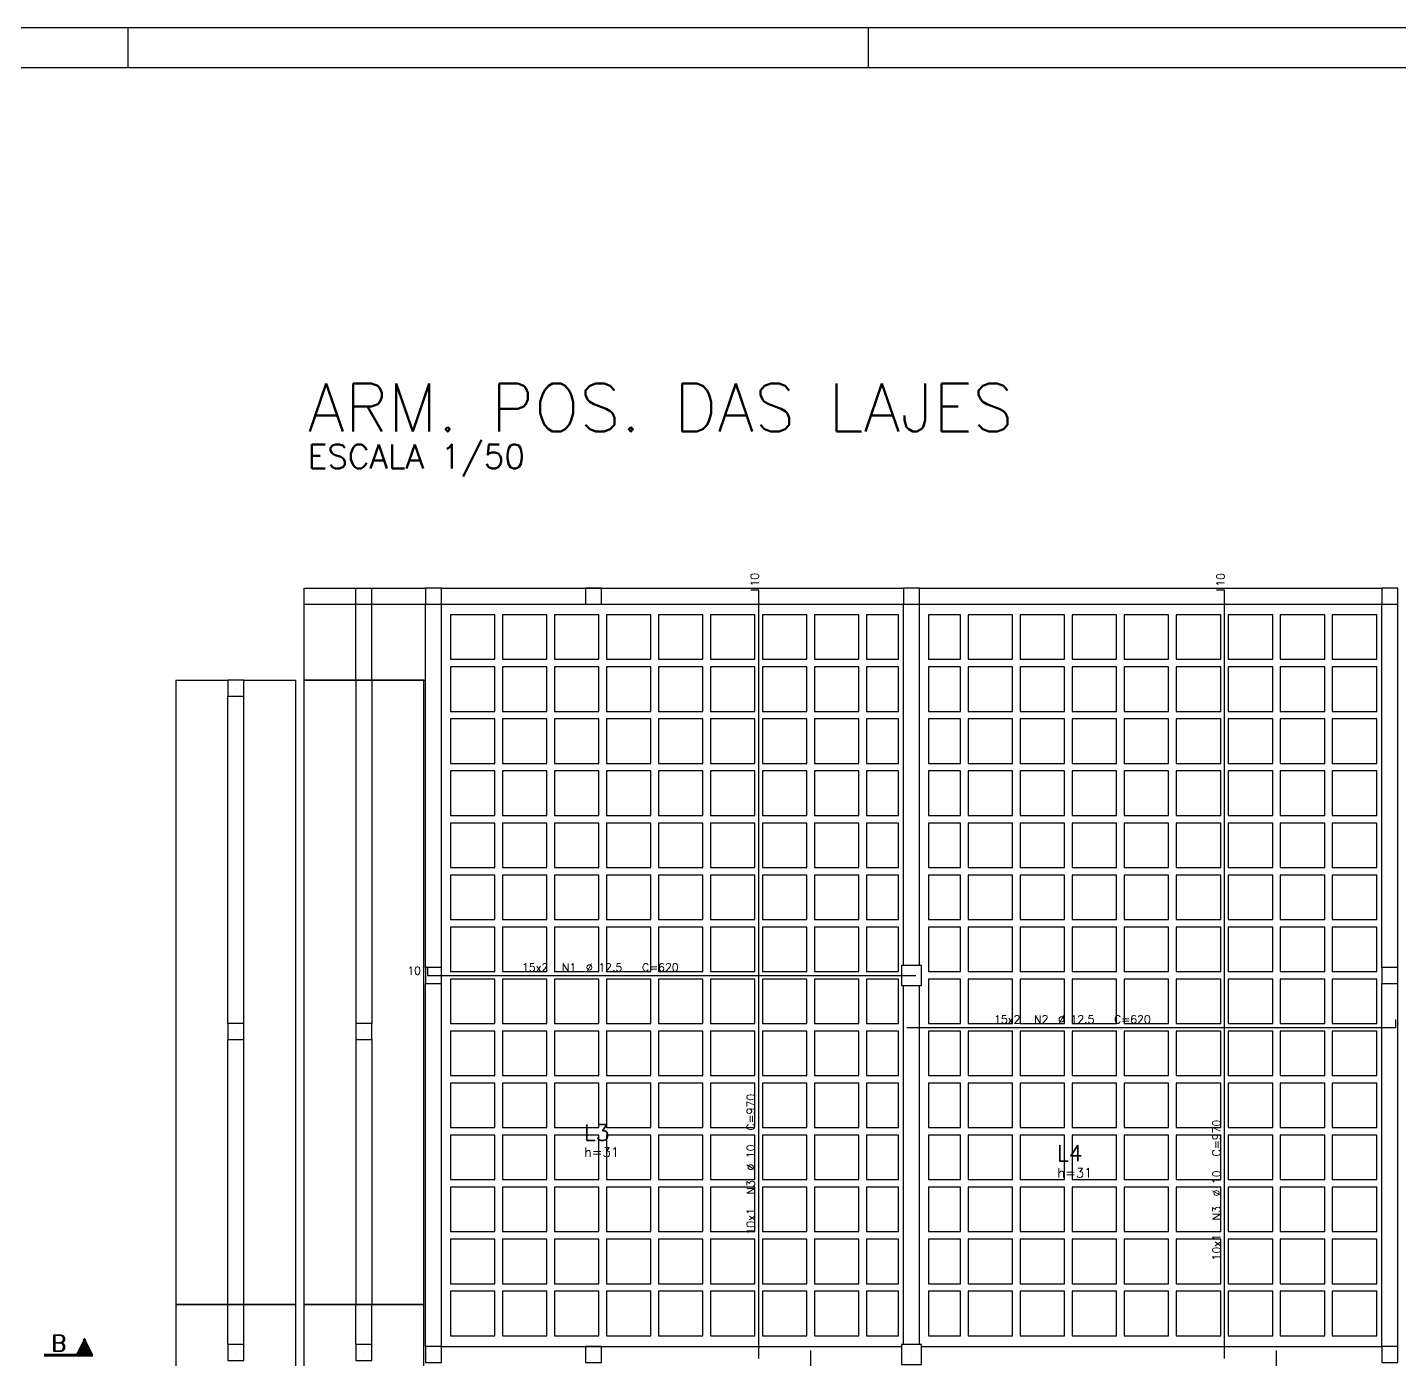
# Model space of a CAD drawing. Extents: x 797 to 1056, y -75 to 15.
# Drawn here: x 1002.95 to 1020.1, y -1.15 to 15.49 of the extents above; entities that cross this region are included whole.
import ezdxf

# ---------------------------------------------------------------- set-up
doc = ezdxf.new("R2010")
doc.units = 0
doc.header["$MEASUREMENT"] = 0
for name, color, linetype in [('06', 6, 'CONTINUOUS'), ('1', 2, 'CONTINUOUS'), ('12', 4, 'CONTINUOUS'), ('3', 8, 'CONTINUOUS'), ('4', 1, 'CONTINUOUS'), ('CERCADURA', 7, 'CONTINUOUS')]:
    doc.layers.add(name, color=color, linetype=linetype)
doc.styles.get("Standard").update_dxf_attribs({"font": 'ROMANS.SHX'})

msp = doc.modelspace()

# ---------------------------------------------------------------- linework, layer by layer
at = {"layer": '06'}
msp.add_line((973.76, 14.987), (1031.46, 14.987), dxfattribs=at)
at = {"layer": '1', "linetype": 'Continuous'}
for p, q in [((1008.025, 8.383), (1008.025, 8.383)), ((1010.025, 8.383), (1010.025, 8.383)), ((1014, 8.383), (1014, 8.383)), ((1019.975, 8.383), (1019.975, 8.383)), ((1005.555, 7.233), (1005.555, 7.233)), ((1008.025, 3.645), (1008.025, 3.645)), ((1014, 3.645), (1014, 3.645)), ((1019.975, 3.645), (1019.975, 3.645)), ((1005.555, 2.945), (1005.555, 2.945)), ((1007.155, 2.945), (1007.155, 2.945)), ((1003.665, -0.893), (1003.562, -1.1)), ((1003.665, -0.895), (1003.563, -1.1)), ((1003.676, -0.899), (1003.573, -1.105)), ((1003.676, -0.901), (1003.574, -1.105)), ((1003.729, -1.021), (1003.601, -1.021)), ((1003.721, -1.005), (1003.609, -1.005)), ((1003.721, -1.017), (1003.609, -1.017)), ((1003.713, -0.989), (1003.617, -0.989)), ((1003.713, -1.001), (1003.617, -1.001)), ((1003.705, -0.973), (1003.625, -0.973)), ((1003.705, -0.985), (1003.625, -0.985)), ((1003.697, -0.957), (1003.633, -0.957)), ((1003.697, -0.97), (1003.633, -0.97)), ((1003.689, -0.941), (1003.641, -0.941)), ((1003.689, -0.954), (1003.641, -0.954)), ((1003.681, -0.925), (1003.649, -0.925)), ((1003.681, -0.938), (1003.649, -0.938)), ((1003.758, -1.106), (1003.654, -0.899)), ((1003.756, -1.105), (1003.654, -0.901)), ((1003.673, -0.909), (1003.656, -0.909)), ((1003.673, -0.922), (1003.656, -0.922)), ((1003.769, -1.101), (1003.665, -0.893)), ((1003.768, -1.1), (1003.665, -0.895)), ((1003.161, -1.088), (1003.769, -1.088)), ((1003.768, -1.1), (1003.161, -1.1)), ((1003.161, -1.101), (1003.769, -1.101)), ((1003.768, -1.112), (1003.161, -1.112)), ((1003.761, -1.085), (1003.569, -1.085)), ((1003.761, -1.097), (1003.569, -1.097)), ((1003.753, -1.069), (1003.577, -1.069)), ((1003.753, -1.081), (1003.577, -1.081)), ((1003.745, -1.053), (1003.585, -1.053)), ((1003.745, -1.065), (1003.585, -1.065)), ((1003.737, -1.037), (1003.593, -1.037)), ((1003.737, -1.049), (1003.593, -1.049)), ((1003.729, -1.033), (1003.601, -1.033)), ((1005.555, -1.067), (1005.555, -1.067)), ((1007.155, -1.067), (1007.155, -1.067)), ((1008.025, -1.092), (1008.025, -1.092)), ((1010.026, -1.092), (1010.026, -1.092)), ((1014, -1.092), (1014, -1.092)), ((1019.975, -1.092), (1019.975, -1.092))]:
    msp.add_line(p, q, dxfattribs=at)
for points in [[(1007.925, 8.283), (1008.125, 8.283), (1008.125, 8.483), (1007.925, 8.483), (1007.925, 8.283)], [(1009.925, 8.283), (1010.125, 8.283), (1010.125, 8.483), (1009.925, 8.483), (1009.925, 8.283)], [(1013.9, 8.283), (1014.1, 8.283), (1014.1, 8.483), (1013.9, 8.483), (1013.9, 8.283)], [(1019.875, 8.283), (1020.075, 8.283), (1020.075, 8.483), (1019.875, 8.483), (1019.875, 8.283)], [(1005.455, 7.133), (1005.655, 7.133), (1005.655, 7.333), (1005.455, 7.333), (1005.455, 7.133)], [(1007.925, 3.545), (1008.125, 3.545), (1008.125, 3.745), (1007.925, 3.745), (1007.925, 3.545)], [(1013.875, 3.52), (1014.125, 3.52), (1014.125, 3.77), (1013.875, 3.77), (1013.875, 3.52)], [(1019.875, 3.545), (1020.075, 3.545), (1020.075, 3.745), (1019.875, 3.745), (1019.875, 3.545)], [(1005.455, 2.845), (1005.655, 2.845), (1005.655, 3.045), (1005.455, 3.045), (1005.455, 2.845)], [(1007.055, 2.845), (1007.255, 2.845), (1007.255, 3.045), (1007.055, 3.045), (1007.055, 2.845)], [(1005.455, -1.167), (1005.655, -1.167), (1005.655, -0.967), (1005.455, -0.967), (1005.455, -1.167)], [(1007.055, -1.167), (1007.255, -1.167), (1007.255, -0.967), (1007.055, -0.967), (1007.055, -1.167)], [(1007.925, -1.192), (1008.125, -1.192), (1008.125, -0.992), (1007.925, -0.992), (1007.925, -1.192)], [(1009.926, -1.192), (1010.126, -1.192), (1010.126, -0.992), (1009.926, -0.992), (1009.926, -1.192)], [(1013.875, -1.217), (1014.125, -1.217), (1014.125, -0.967), (1013.875, -0.967), (1013.875, -1.217)], [(1019.875, -1.192), (1020.075, -1.192), (1020.075, -0.992), (1019.875, -0.992), (1019.875, -1.192)]]:
    msp.add_lwpolyline(points, dxfattribs=at)
at = {"layer": '12', "linetype": 'Continuous'}
for p, q in [((1006.405, 8.483), (1007.055, 8.483)), ((1006.405, 8.483), (1006.405, 8.283)), ((1007.055, 8.483), (1007.255, 8.483)), ((1007.055, 8.283), (1007.055, 8.483)), ((1007.255, 8.483), (1007.925, 8.483)), ((1007.255, 8.283), (1007.255, 8.483)), ((1008.125, 8.483), (1010.025, 8.483)), ((1010.025, 8.483), (1013.9, 8.483)), ((1014.1, 8.483), (1019.875, 8.483)), ((1006.405, 8.383), (1006.405, 7.333)), ((1006.405, 8.283), (1007.055, 8.283)), ((1007.055, 8.283), (1007.255, 8.283)), ((1007.055, 7.333), (1007.055, 8.283)), ((1007.255, 8.283), (1007.925, 8.283)), ((1007.255, 7.333), (1007.255, 8.283)), ((1007.925, 7.333), (1007.925, 8.283)), ((1008.125, 8.283), (1009.925, 8.283)), ((1008.125, 7.333), (1008.125, 8.283)), ((1010.125, 8.283), (1013.9, 8.283)), ((1013.9, 3.77), (1013.9, 8.283)), ((1014.1, 8.283), (1019.875, 8.283)), ((1014.1, 3.77), (1014.1, 8.283)), ((1019.875, 3.745), (1019.875, 8.283)), ((1020.075, 3.745), (1020.075, 8.283)), ((1004.805, 7.333), (1004.805, -0.467)), ((1004.805, 7.333), (1005.455, 7.333)), ((1005.655, 7.333), (1006.305, 7.333)), ((1006.305, -0.467), (1006.305, 7.333)), ((1006.405, 7.333), (1007.155, 7.333)), ((1007.155, 7.333), (1006.405, 7.333)), ((1006.405, 7.333), (1006.405, -0.467)), ((1007.055, 7.333), (1007.055, 3.045)), ((1007.155, 7.333), (1007.925, 7.333)), ((1007.905, 7.333), (1007.155, 7.333)), ((1007.255, 7.333), (1007.255, 3.045)), ((1007.905, -0.467), (1007.905, 7.333)), ((1007.925, 3.745), (1007.925, 7.333)), ((1008.125, 3.745), (1008.125, 7.333)), ((1005.455, 3.045), (1005.455, 7.133)), ((1005.655, 3.045), (1005.655, 7.133)), ((1007.925, -0.992), (1007.925, 3.545)), ((1008.125, -0.992), (1008.125, 3.545)), ((1013.897, -0.967), (1013.897, 3.52)), ((1014.097, -0.967), (1014.097, 3.52)), ((1019.875, -0.992), (1019.875, 3.545)), ((1020.075, -0.992), (1020.075, 3.545)), ((1005.455, -0.467), (1005.455, 2.845)), ((1005.655, -0.467), (1005.655, 2.845)), ((1007.055, 2.845), (1007.055, -0.467)), ((1007.255, 2.845), (1007.255, -0.467)), ((1004.805, -0.467), (1005.555, -0.467)), ((1005.555, -0.467), (1004.805, -0.467)), ((1004.805, -0.467), (1004.805, -1.667)), ((1005.455, -0.967), (1005.455, -0.467)), ((1005.555, -0.467), (1006.305, -0.467)), ((1006.305, -0.467), (1005.555, -0.467)), ((1005.655, -0.967), (1005.655, -0.467)), ((1006.305, -1.667), (1006.305, -0.467)), ((1006.405, -0.467), (1007.155, -0.467)), ((1007.155, -0.467), (1006.405, -0.467)), ((1006.405, -0.467), (1006.405, -1.667)), ((1007.055, -0.967), (1007.055, -0.467)), ((1007.155, -0.467), (1007.905, -0.467)), ((1007.905, -0.467), (1007.155, -0.467)), ((1007.255, -0.967), (1007.255, -0.467)), ((1007.905, -1.667), (1007.905, -0.467)), ((1008.125, -0.992), (1010.026, -0.992)), ((1010.026, -0.992), (1013.875, -0.992)), ((1014.125, -0.992), (1019.875, -0.992))]:
    msp.add_line(p, q, dxfattribs=at)
at = {"layer": '3', "linetype": 'Continuous'}
for points in [[(1008.237, 8.148), (1008.237, 7.593), (1008.792, 7.593), (1008.792, 8.148), (1008.237, 8.148)], [(1008.887, 8.148), (1008.887, 7.593), (1009.442, 7.593), (1009.442, 8.148), (1008.887, 8.148)], [(1009.537, 8.148), (1009.537, 7.593), (1010.092, 7.593), (1010.092, 8.148), (1009.537, 8.148)], [(1010.187, 8.148), (1010.187, 7.593), (1010.742, 7.593), (1010.742, 8.148), (1010.187, 8.148)], [(1010.837, 8.148), (1010.837, 7.593), (1011.392, 7.593), (1011.392, 8.148), (1010.837, 8.148)], [(1011.487, 8.148), (1011.487, 7.593), (1012.042, 7.593), (1012.042, 8.148), (1011.487, 8.148)], [(1012.137, 8.148), (1012.137, 7.593), (1012.692, 7.593), (1012.692, 8.148), (1012.137, 8.148)], [(1012.787, 8.148), (1012.787, 7.593), (1013.342, 7.593), (1013.342, 8.148), (1012.787, 8.148)], [(1013.437, 8.148), (1013.437, 7.593), (1013.837, 7.593), (1013.837, 8.148), (1013.437, 8.148)], [(1014.212, 8.148), (1014.212, 7.593), (1014.612, 7.593), (1014.612, 8.148), (1014.212, 8.148)], [(1014.707, 8.148), (1014.707, 7.593), (1015.262, 7.593), (1015.262, 8.148), (1014.707, 8.148)], [(1015.357, 8.148), (1015.357, 7.593), (1015.912, 7.593), (1015.912, 8.148), (1015.357, 8.148)], [(1016.007, 8.148), (1016.007, 7.593), (1016.562, 7.593), (1016.562, 8.148), (1016.007, 8.148)], [(1016.657, 8.148), (1016.657, 7.593), (1017.212, 7.593), (1017.212, 8.148), (1016.657, 8.148)], [(1017.307, 8.148), (1017.307, 7.593), (1017.862, 7.593), (1017.862, 8.148), (1017.307, 8.148)], [(1017.957, 8.148), (1017.957, 7.593), (1018.512, 7.593), (1018.512, 8.148), (1017.957, 8.148)], [(1018.607, 8.148), (1018.607, 7.593), (1019.162, 7.593), (1019.162, 8.148), (1018.607, 8.148)], [(1019.257, 8.148), (1019.257, 7.593), (1019.812, 7.593), (1019.812, 8.148), (1019.257, 8.148)], [(1008.237, 7.498), (1008.237, 6.943), (1008.792, 6.943), (1008.792, 7.498), (1008.237, 7.498)], [(1008.887, 7.498), (1008.887, 6.943), (1009.442, 6.943), (1009.442, 7.498), (1008.887, 7.498)], [(1009.537, 7.498), (1009.537, 6.943), (1010.092, 6.943), (1010.092, 7.498), (1009.537, 7.498)], [(1010.187, 7.498), (1010.187, 6.943), (1010.742, 6.943), (1010.742, 7.498), (1010.187, 7.498)], [(1010.837, 7.498), (1010.837, 6.943), (1011.392, 6.943), (1011.392, 7.498), (1010.837, 7.498)], [(1011.487, 7.498), (1011.487, 6.943), (1012.042, 6.943), (1012.042, 7.498), (1011.487, 7.498)], [(1012.137, 7.498), (1012.137, 6.943), (1012.692, 6.943), (1012.692, 7.498), (1012.137, 7.498)], [(1012.787, 7.498), (1012.787, 6.943), (1013.342, 6.943), (1013.342, 7.498), (1012.787, 7.498)], [(1013.437, 7.498), (1013.437, 6.943), (1013.837, 6.943), (1013.837, 7.498), (1013.437, 7.498)], [(1014.212, 7.498), (1014.212, 6.943), (1014.612, 6.943), (1014.612, 7.498), (1014.212, 7.498)], [(1014.707, 7.498), (1014.707, 6.943), (1015.262, 6.943), (1015.262, 7.498), (1014.707, 7.498)], [(1015.357, 7.498), (1015.357, 6.943), (1015.912, 6.943), (1015.912, 7.498), (1015.357, 7.498)], [(1016.007, 7.498), (1016.007, 6.943), (1016.562, 6.943), (1016.562, 7.498), (1016.007, 7.498)], [(1016.657, 7.498), (1016.657, 6.943), (1017.212, 6.943), (1017.212, 7.498), (1016.657, 7.498)], [(1017.307, 7.498), (1017.307, 6.943), (1017.862, 6.943), (1017.862, 7.498), (1017.307, 7.498)], [(1017.957, 7.498), (1017.957, 6.943), (1018.512, 6.943), (1018.512, 7.498), (1017.957, 7.498)], [(1018.607, 7.498), (1018.607, 6.943), (1019.162, 6.943), (1019.162, 7.498), (1018.607, 7.498)], [(1019.257, 7.498), (1019.257, 6.943), (1019.812, 6.943), (1019.812, 7.498), (1019.257, 7.498)], [(1008.237, 6.848), (1008.237, 6.293), (1008.792, 6.293), (1008.792, 6.848), (1008.237, 6.848)], [(1008.887, 6.848), (1008.887, 6.293), (1009.442, 6.293), (1009.442, 6.848), (1008.887, 6.848)], [(1009.537, 6.848), (1009.537, 6.293), (1010.092, 6.293), (1010.092, 6.848), (1009.537, 6.848)], [(1010.187, 6.848), (1010.187, 6.293), (1010.742, 6.293), (1010.742, 6.848), (1010.187, 6.848)], [(1010.837, 6.848), (1010.837, 6.293), (1011.392, 6.293), (1011.392, 6.848), (1010.837, 6.848)], [(1011.487, 6.848), (1011.487, 6.293), (1012.042, 6.293), (1012.042, 6.848), (1011.487, 6.848)], [(1012.137, 6.848), (1012.137, 6.293), (1012.692, 6.293), (1012.692, 6.848), (1012.137, 6.848)], [(1012.787, 6.848), (1012.787, 6.293), (1013.342, 6.293), (1013.342, 6.848), (1012.787, 6.848)], [(1013.437, 6.848), (1013.437, 6.293), (1013.837, 6.293), (1013.837, 6.848), (1013.437, 6.848)], [(1014.212, 6.848), (1014.212, 6.293), (1014.612, 6.293), (1014.612, 6.848), (1014.212, 6.848)], [(1014.707, 6.848), (1014.707, 6.293), (1015.262, 6.293), (1015.262, 6.848), (1014.707, 6.848)], [(1015.357, 6.848), (1015.357, 6.293), (1015.912, 6.293), (1015.912, 6.848), (1015.357, 6.848)], [(1016.007, 6.848), (1016.007, 6.293), (1016.562, 6.293), (1016.562, 6.848), (1016.007, 6.848)], [(1016.657, 6.848), (1016.657, 6.293), (1017.212, 6.293), (1017.212, 6.848), (1016.657, 6.848)], [(1017.307, 6.848), (1017.307, 6.293), (1017.862, 6.293), (1017.862, 6.848), (1017.307, 6.848)], [(1017.957, 6.848), (1017.957, 6.293), (1018.512, 6.293), (1018.512, 6.848), (1017.957, 6.848)], [(1018.607, 6.848), (1018.607, 6.293), (1019.162, 6.293), (1019.162, 6.848), (1018.607, 6.848)], [(1019.257, 6.848), (1019.257, 6.293), (1019.812, 6.293), (1019.812, 6.848), (1019.257, 6.848)], [(1008.237, 6.198), (1008.237, 5.643), (1008.792, 5.643), (1008.792, 6.198), (1008.237, 6.198)], [(1008.887, 6.198), (1008.887, 5.643), (1009.442, 5.643), (1009.442, 6.198), (1008.887, 6.198)], [(1009.537, 6.198), (1009.537, 5.643), (1010.092, 5.643), (1010.092, 6.198), (1009.537, 6.198)], [(1010.187, 6.198), (1010.187, 5.643), (1010.742, 5.643), (1010.742, 6.198), (1010.187, 6.198)], [(1010.837, 6.198), (1010.837, 5.643), (1011.392, 5.643), (1011.392, 6.198), (1010.837, 6.198)], [(1011.487, 6.198), (1011.487, 5.643), (1012.042, 5.643), (1012.042, 6.198), (1011.487, 6.198)], [(1012.137, 6.198), (1012.137, 5.643), (1012.692, 5.643), (1012.692, 6.198), (1012.137, 6.198)], [(1012.787, 6.198), (1012.787, 5.643), (1013.342, 5.643), (1013.342, 6.198), (1012.787, 6.198)], [(1013.437, 6.198), (1013.437, 5.643), (1013.837, 5.643), (1013.837, 6.198), (1013.437, 6.198)], [(1014.212, 6.198), (1014.212, 5.643), (1014.612, 5.643), (1014.612, 6.198), (1014.212, 6.198)], [(1014.707, 6.198), (1014.707, 5.643), (1015.262, 5.643), (1015.262, 6.198), (1014.707, 6.198)], [(1015.357, 6.198), (1015.357, 5.643), (1015.912, 5.643), (1015.912, 6.198), (1015.357, 6.198)], [(1016.007, 6.198), (1016.007, 5.643), (1016.562, 5.643), (1016.562, 6.198), (1016.007, 6.198)], [(1016.657, 6.198), (1016.657, 5.643), (1017.212, 5.643), (1017.212, 6.198), (1016.657, 6.198)], [(1017.307, 6.198), (1017.307, 5.643), (1017.862, 5.643), (1017.862, 6.198), (1017.307, 6.198)], [(1017.957, 6.198), (1017.957, 5.643), (1018.512, 5.643), (1018.512, 6.198), (1017.957, 6.198)], [(1018.607, 6.198), (1018.607, 5.643), (1019.162, 5.643), (1019.162, 6.198), (1018.607, 6.198)], [(1019.257, 6.198), (1019.257, 5.643), (1019.812, 5.643), (1019.812, 6.198), (1019.257, 6.198)], [(1008.237, 5.548), (1008.237, 4.993), (1008.792, 4.993), (1008.792, 5.548), (1008.237, 5.548)], [(1008.887, 5.548), (1008.887, 4.993), (1009.442, 4.993), (1009.442, 5.548), (1008.887, 5.548)], [(1009.537, 5.548), (1009.537, 4.993), (1010.092, 4.993), (1010.092, 5.548), (1009.537, 5.548)], [(1010.187, 5.548), (1010.187, 4.993), (1010.742, 4.993), (1010.742, 5.548), (1010.187, 5.548)], [(1010.837, 5.548), (1010.837, 4.993), (1011.392, 4.993), (1011.392, 5.548), (1010.837, 5.548)], [(1011.487, 5.548), (1011.487, 4.993), (1012.042, 4.993), (1012.042, 5.548), (1011.487, 5.548)], [(1012.137, 5.548), (1012.137, 4.993), (1012.692, 4.993), (1012.692, 5.548), (1012.137, 5.548)], [(1012.787, 5.548), (1012.787, 4.993), (1013.342, 4.993), (1013.342, 5.548), (1012.787, 5.548)], [(1013.437, 5.548), (1013.437, 4.993), (1013.837, 4.993), (1013.837, 5.548), (1013.437, 5.548)], [(1014.212, 5.548), (1014.212, 4.993), (1014.612, 4.993), (1014.612, 5.548), (1014.212, 5.548)], [(1014.707, 5.548), (1014.707, 4.993), (1015.262, 4.993), (1015.262, 5.548), (1014.707, 5.548)], [(1015.357, 5.548), (1015.357, 4.993), (1015.912, 4.993), (1015.912, 5.548), (1015.357, 5.548)], [(1016.007, 5.548), (1016.007, 4.993), (1016.562, 4.993), (1016.562, 5.548), (1016.007, 5.548)], [(1016.657, 5.548), (1016.657, 4.993), (1017.212, 4.993), (1017.212, 5.548), (1016.657, 5.548)], [(1017.307, 5.548), (1017.307, 4.993), (1017.862, 4.993), (1017.862, 5.548), (1017.307, 5.548)], [(1017.957, 5.548), (1017.957, 4.993), (1018.512, 4.993), (1018.512, 5.548), (1017.957, 5.548)], [(1018.607, 5.548), (1018.607, 4.993), (1019.162, 4.993), (1019.162, 5.548), (1018.607, 5.548)], [(1019.257, 5.548), (1019.257, 4.993), (1019.812, 4.993), (1019.812, 5.548), (1019.257, 5.548)], [(1008.237, 4.898), (1008.237, 4.343), (1008.792, 4.343), (1008.792, 4.898), (1008.237, 4.898)], [(1008.887, 4.898), (1008.887, 4.343), (1009.442, 4.343), (1009.442, 4.898), (1008.887, 4.898)], [(1009.537, 4.898), (1009.537, 4.343), (1010.092, 4.343), (1010.092, 4.898), (1009.537, 4.898)], [(1010.187, 4.898), (1010.187, 4.343), (1010.742, 4.343), (1010.742, 4.898), (1010.187, 4.898)], [(1010.837, 4.898), (1010.837, 4.343), (1011.392, 4.343), (1011.392, 4.898), (1010.837, 4.898)], [(1011.487, 4.898), (1011.487, 4.343), (1012.042, 4.343), (1012.042, 4.898), (1011.487, 4.898)], [(1012.137, 4.898), (1012.137, 4.343), (1012.692, 4.343), (1012.692, 4.898), (1012.137, 4.898)], [(1012.787, 4.898), (1012.787, 4.343), (1013.342, 4.343), (1013.342, 4.898), (1012.787, 4.898)], [(1013.437, 4.898), (1013.437, 4.343), (1013.837, 4.343), (1013.837, 4.898), (1013.437, 4.898)], [(1014.212, 4.898), (1014.212, 4.343), (1014.612, 4.343), (1014.612, 4.898), (1014.212, 4.898)], [(1014.707, 4.898), (1014.707, 4.343), (1015.262, 4.343), (1015.262, 4.898), (1014.707, 4.898)], [(1015.357, 4.898), (1015.357, 4.343), (1015.912, 4.343), (1015.912, 4.898), (1015.357, 4.898)], [(1016.007, 4.898), (1016.007, 4.343), (1016.562, 4.343), (1016.562, 4.898), (1016.007, 4.898)], [(1016.657, 4.898), (1016.657, 4.343), (1017.212, 4.343), (1017.212, 4.898), (1016.657, 4.898)], [(1017.307, 4.898), (1017.307, 4.343), (1017.862, 4.343), (1017.862, 4.898), (1017.307, 4.898)], [(1017.957, 4.898), (1017.957, 4.343), (1018.512, 4.343), (1018.512, 4.898), (1017.957, 4.898)], [(1018.607, 4.898), (1018.607, 4.343), (1019.162, 4.343), (1019.162, 4.898), (1018.607, 4.898)], [(1019.257, 4.898), (1019.257, 4.343), (1019.812, 4.343), (1019.812, 4.898), (1019.257, 4.898)], [(1008.237, 4.248), (1008.237, 3.693), (1008.792, 3.693), (1008.792, 4.248), (1008.237, 4.248)], [(1008.887, 4.248), (1008.887, 3.693), (1009.442, 3.693), (1009.442, 4.248), (1008.887, 4.248)], [(1009.537, 4.248), (1009.537, 3.693), (1010.092, 3.693), (1010.092, 4.248), (1009.537, 4.248)], [(1010.187, 4.248), (1010.187, 3.693), (1010.742, 3.693), (1010.742, 4.248), (1010.187, 4.248)], [(1010.837, 4.248), (1010.837, 3.693), (1011.392, 3.693), (1011.392, 4.248), (1010.837, 4.248)], [(1011.487, 4.248), (1011.487, 3.693), (1012.042, 3.693), (1012.042, 4.248), (1011.487, 4.248)], [(1012.137, 4.248), (1012.137, 3.693), (1012.692, 3.693), (1012.692, 4.248), (1012.137, 4.248)], [(1012.787, 4.248), (1012.787, 3.693), (1013.342, 3.693), (1013.342, 4.248), (1012.787, 4.248)], [(1013.437, 4.248), (1013.437, 3.693), (1013.837, 3.693), (1013.837, 4.248), (1013.437, 4.248)], [(1014.212, 4.248), (1014.212, 3.693), (1014.612, 3.693), (1014.612, 4.248), (1014.212, 4.248)], [(1014.707, 4.248), (1014.707, 3.693), (1015.262, 3.693), (1015.262, 4.248), (1014.707, 4.248)], [(1015.357, 4.248), (1015.357, 3.693), (1015.912, 3.693), (1015.912, 4.248), (1015.357, 4.248)], [(1016.007, 4.248), (1016.007, 3.693), (1016.562, 3.693), (1016.562, 4.248), (1016.007, 4.248)], [(1016.657, 4.248), (1016.657, 3.693), (1017.212, 3.693), (1017.212, 4.248), (1016.657, 4.248)], [(1017.307, 4.248), (1017.307, 3.693), (1017.862, 3.693), (1017.862, 4.248), (1017.307, 4.248)], [(1017.957, 4.248), (1017.957, 3.693), (1018.512, 3.693), (1018.512, 4.248), (1017.957, 4.248)], [(1018.607, 4.248), (1018.607, 3.693), (1019.162, 3.693), (1019.162, 4.248), (1018.607, 4.248)], [(1019.257, 4.248), (1019.257, 3.693), (1019.812, 3.693), (1019.812, 4.248), (1019.257, 4.248)], [(1008.237, 3.598), (1008.237, 3.043), (1008.792, 3.043), (1008.792, 3.598), (1008.237, 3.598)], [(1008.887, 3.598), (1008.887, 3.043), (1009.442, 3.043), (1009.442, 3.598), (1008.887, 3.598)], [(1009.537, 3.598), (1009.537, 3.043), (1010.092, 3.043), (1010.092, 3.598), (1009.537, 3.598)], [(1010.187, 3.598), (1010.187, 3.043), (1010.742, 3.043), (1010.742, 3.598), (1010.187, 3.598)], [(1010.837, 3.598), (1010.837, 3.043), (1011.392, 3.043), (1011.392, 3.598), (1010.837, 3.598)], [(1011.487, 3.598), (1011.487, 3.043), (1012.042, 3.043), (1012.042, 3.598), (1011.487, 3.598)], [(1012.137, 3.598), (1012.137, 3.043), (1012.692, 3.043), (1012.692, 3.598), (1012.137, 3.598)], [(1012.787, 3.598), (1012.787, 3.043), (1013.342, 3.043), (1013.342, 3.598), (1012.787, 3.598)], [(1013.437, 3.598), (1013.437, 3.043), (1013.837, 3.043), (1013.837, 3.598), (1013.437, 3.598)], [(1014.212, 3.598), (1014.212, 3.043), (1014.612, 3.043), (1014.612, 3.598), (1014.212, 3.598)], [(1014.707, 3.598), (1014.707, 3.043), (1015.262, 3.043), (1015.262, 3.598), (1014.707, 3.598)], [(1015.357, 3.598), (1015.357, 3.043), (1015.912, 3.043), (1015.912, 3.598), (1015.357, 3.598)], [(1016.007, 3.598), (1016.007, 3.043), (1016.562, 3.043), (1016.562, 3.598), (1016.007, 3.598)], [(1016.657, 3.598), (1016.657, 3.043), (1017.212, 3.043), (1017.212, 3.598), (1016.657, 3.598)], [(1017.307, 3.598), (1017.307, 3.043), (1017.862, 3.043), (1017.862, 3.598), (1017.307, 3.598)], [(1017.957, 3.598), (1017.957, 3.043), (1018.512, 3.043), (1018.512, 3.598), (1017.957, 3.598)], [(1018.607, 3.598), (1018.607, 3.043), (1019.162, 3.043), (1019.162, 3.598), (1018.607, 3.598)], [(1019.257, 3.598), (1019.257, 3.043), (1019.812, 3.043), (1019.812, 3.598), (1019.257, 3.598)], [(1008.237, 2.948), (1008.237, 2.393), (1008.792, 2.393), (1008.792, 2.948), (1008.237, 2.948)], [(1008.887, 2.948), (1008.887, 2.393), (1009.442, 2.393), (1009.442, 2.948), (1008.887, 2.948)], [(1009.537, 2.948), (1009.537, 2.393), (1010.092, 2.393), (1010.092, 2.948), (1009.537, 2.948)], [(1010.187, 2.948), (1010.187, 2.393), (1010.742, 2.393), (1010.742, 2.948), (1010.187, 2.948)], [(1010.837, 2.948), (1010.837, 2.393), (1011.392, 2.393), (1011.392, 2.948), (1010.837, 2.948)], [(1011.487, 2.948), (1011.487, 2.393), (1012.042, 2.393), (1012.042, 2.948), (1011.487, 2.948)], [(1012.137, 2.948), (1012.137, 2.393), (1012.692, 2.393), (1012.692, 2.948), (1012.137, 2.948)], [(1012.787, 2.948), (1012.787, 2.393), (1013.342, 2.393), (1013.342, 2.948), (1012.787, 2.948)], [(1013.437, 2.948), (1013.437, 2.393), (1013.837, 2.393), (1013.837, 2.948), (1013.437, 2.948)], [(1014.212, 2.948), (1014.212, 2.393), (1014.612, 2.393), (1014.612, 2.948), (1014.212, 2.948)], [(1014.707, 2.948), (1014.707, 2.393), (1015.262, 2.393), (1015.262, 2.948), (1014.707, 2.948)], [(1015.357, 2.948), (1015.357, 2.393), (1015.912, 2.393), (1015.912, 2.948), (1015.357, 2.948)], [(1016.007, 2.948), (1016.007, 2.393), (1016.562, 2.393), (1016.562, 2.948), (1016.007, 2.948)], [(1016.657, 2.948), (1016.657, 2.393), (1017.212, 2.393), (1017.212, 2.948), (1016.657, 2.948)], [(1017.307, 2.948), (1017.307, 2.393), (1017.862, 2.393), (1017.862, 2.948), (1017.307, 2.948)], [(1017.957, 2.948), (1017.957, 2.393), (1018.512, 2.393), (1018.512, 2.948), (1017.957, 2.948)], [(1018.607, 2.948), (1018.607, 2.393), (1019.162, 2.393), (1019.162, 2.948), (1018.607, 2.948)], [(1019.257, 2.948), (1019.257, 2.393), (1019.812, 2.393), (1019.812, 2.948), (1019.257, 2.948)], [(1008.237, 2.298), (1008.237, 1.743), (1008.792, 1.743), (1008.792, 2.298), (1008.237, 2.298)], [(1008.887, 2.298), (1008.887, 1.743), (1009.442, 1.743), (1009.442, 2.298), (1008.887, 2.298)], [(1009.537, 2.298), (1009.537, 1.743), (1010.092, 1.743), (1010.092, 2.298), (1009.537, 2.298)], [(1010.187, 2.298), (1010.187, 1.743), (1010.742, 1.743), (1010.742, 2.298), (1010.187, 2.298)], [(1010.837, 2.298), (1010.837, 1.743), (1011.392, 1.743), (1011.392, 2.298), (1010.837, 2.298)], [(1011.487, 2.298), (1011.487, 1.743), (1012.042, 1.743), (1012.042, 2.298), (1011.487, 2.298)], [(1012.137, 2.298), (1012.137, 1.743), (1012.692, 1.743), (1012.692, 2.298), (1012.137, 2.298)], [(1012.787, 2.298), (1012.787, 1.743), (1013.342, 1.743), (1013.342, 2.298), (1012.787, 2.298)], [(1013.437, 2.298), (1013.437, 1.743), (1013.837, 1.743), (1013.837, 2.298), (1013.437, 2.298)], [(1014.212, 2.298), (1014.212, 1.743), (1014.612, 1.743), (1014.612, 2.298), (1014.212, 2.298)], [(1014.707, 2.298), (1014.707, 1.743), (1015.262, 1.743), (1015.262, 2.298), (1014.707, 2.298)], [(1015.357, 2.298), (1015.357, 1.743), (1015.912, 1.743), (1015.912, 2.298), (1015.357, 2.298)], [(1016.007, 2.298), (1016.007, 1.743), (1016.562, 1.743), (1016.562, 2.298), (1016.007, 2.298)], [(1016.657, 2.298), (1016.657, 1.743), (1017.212, 1.743), (1017.212, 2.298), (1016.657, 2.298)], [(1017.307, 2.298), (1017.307, 1.743), (1017.862, 1.743), (1017.862, 2.298), (1017.307, 2.298)], [(1017.957, 2.298), (1017.957, 1.743), (1018.512, 1.743), (1018.512, 2.298), (1017.957, 2.298)], [(1018.607, 2.298), (1018.607, 1.743), (1019.162, 1.743), (1019.162, 2.298), (1018.607, 2.298)], [(1019.257, 2.298), (1019.257, 1.743), (1019.812, 1.743), (1019.812, 2.298), (1019.257, 2.298)], [(1008.237, 1.648), (1008.237, 1.093), (1008.792, 1.093), (1008.792, 1.648), (1008.237, 1.648)], [(1008.887, 1.648), (1008.887, 1.093), (1009.442, 1.093), (1009.442, 1.648), (1008.887, 1.648)], [(1009.537, 1.648), (1009.537, 1.093), (1010.092, 1.093), (1010.092, 1.648), (1009.537, 1.648)], [(1010.187, 1.648), (1010.187, 1.093), (1010.742, 1.093), (1010.742, 1.648), (1010.187, 1.648)], [(1010.837, 1.648), (1010.837, 1.093), (1011.392, 1.093), (1011.392, 1.648), (1010.837, 1.648)], [(1011.487, 1.648), (1011.487, 1.093), (1012.042, 1.093), (1012.042, 1.648), (1011.487, 1.648)], [(1012.137, 1.648), (1012.137, 1.093), (1012.692, 1.093), (1012.692, 1.648), (1012.137, 1.648)], [(1012.787, 1.648), (1012.787, 1.093), (1013.342, 1.093), (1013.342, 1.648), (1012.787, 1.648)], [(1013.437, 1.648), (1013.437, 1.093), (1013.837, 1.093), (1013.837, 1.648), (1013.437, 1.648)], [(1014.212, 1.648), (1014.212, 1.093), (1014.612, 1.093), (1014.612, 1.648), (1014.212, 1.648)], [(1014.707, 1.648), (1014.707, 1.093), (1015.262, 1.093), (1015.262, 1.648), (1014.707, 1.648)], [(1015.357, 1.648), (1015.357, 1.093), (1015.912, 1.093), (1015.912, 1.648), (1015.357, 1.648)], [(1016.007, 1.648), (1016.007, 1.093), (1016.562, 1.093), (1016.562, 1.648), (1016.007, 1.648)], [(1016.657, 1.648), (1016.657, 1.093), (1017.212, 1.093), (1017.212, 1.648), (1016.657, 1.648)], [(1017.307, 1.648), (1017.307, 1.093), (1017.862, 1.093), (1017.862, 1.648), (1017.307, 1.648)], [(1017.957, 1.648), (1017.957, 1.093), (1018.512, 1.093), (1018.512, 1.648), (1017.957, 1.648)], [(1018.607, 1.648), (1018.607, 1.093), (1019.162, 1.093), (1019.162, 1.648), (1018.607, 1.648)], [(1019.257, 1.648), (1019.257, 1.093), (1019.812, 1.093), (1019.812, 1.648), (1019.257, 1.648)], [(1008.237, 0.998), (1008.237, 0.443), (1008.792, 0.443), (1008.792, 0.998), (1008.237, 0.998)], [(1008.887, 0.998), (1008.887, 0.443), (1009.442, 0.443), (1009.442, 0.998), (1008.887, 0.998)], [(1009.537, 0.998), (1009.537, 0.443), (1010.092, 0.443), (1010.092, 0.998), (1009.537, 0.998)], [(1010.187, 0.998), (1010.187, 0.443), (1010.742, 0.443), (1010.742, 0.998), (1010.187, 0.998)], [(1010.837, 0.998), (1010.837, 0.443), (1011.392, 0.443), (1011.392, 0.998), (1010.837, 0.998)], [(1011.487, 0.998), (1011.487, 0.443), (1012.042, 0.443), (1012.042, 0.998), (1011.487, 0.998)], [(1012.137, 0.998), (1012.137, 0.443), (1012.692, 0.443), (1012.692, 0.998), (1012.137, 0.998)], [(1012.787, 0.998), (1012.787, 0.443), (1013.342, 0.443), (1013.342, 0.998), (1012.787, 0.998)], [(1013.437, 0.998), (1013.437, 0.443), (1013.837, 0.443), (1013.837, 0.998), (1013.437, 0.998)], [(1014.212, 0.998), (1014.212, 0.443), (1014.612, 0.443), (1014.612, 0.998), (1014.212, 0.998)], [(1014.707, 0.998), (1014.707, 0.443), (1015.262, 0.443), (1015.262, 0.998), (1014.707, 0.998)], [(1015.357, 0.998), (1015.357, 0.443), (1015.912, 0.443), (1015.912, 0.998), (1015.357, 0.998)], [(1016.007, 0.998), (1016.007, 0.443), (1016.562, 0.443), (1016.562, 0.998), (1016.007, 0.998)], [(1016.657, 0.998), (1016.657, 0.443), (1017.212, 0.443), (1017.212, 0.998), (1016.657, 0.998)], [(1017.307, 0.998), (1017.307, 0.443), (1017.862, 0.443), (1017.862, 0.998), (1017.307, 0.998)], [(1017.957, 0.998), (1017.957, 0.443), (1018.512, 0.443), (1018.512, 0.998), (1017.957, 0.998)], [(1018.607, 0.998), (1018.607, 0.443), (1019.162, 0.443), (1019.162, 0.998), (1018.607, 0.998)], [(1019.257, 0.998), (1019.257, 0.443), (1019.812, 0.443), (1019.812, 0.998), (1019.257, 0.998)], [(1008.237, 0.348), (1008.237, -0.207), (1008.792, -0.207), (1008.792, 0.348), (1008.237, 0.348)], [(1008.887, 0.348), (1008.887, -0.207), (1009.442, -0.207), (1009.442, 0.348), (1008.887, 0.348)], [(1009.537, 0.348), (1009.537, -0.207), (1010.092, -0.207), (1010.092, 0.348), (1009.537, 0.348)], [(1010.187, 0.348), (1010.187, -0.207), (1010.742, -0.207), (1010.742, 0.348), (1010.187, 0.348)], [(1010.837, 0.348), (1010.837, -0.207), (1011.392, -0.207), (1011.392, 0.348), (1010.837, 0.348)], [(1011.487, 0.348), (1011.487, -0.207), (1012.042, -0.207), (1012.042, 0.348), (1011.487, 0.348)], [(1012.137, 0.348), (1012.137, -0.207), (1012.692, -0.207), (1012.692, 0.348), (1012.137, 0.348)], [(1012.787, 0.348), (1012.787, -0.207), (1013.342, -0.207), (1013.342, 0.348), (1012.787, 0.348)], [(1013.437, 0.348), (1013.437, -0.207), (1013.837, -0.207), (1013.837, 0.348), (1013.437, 0.348)], [(1014.212, 0.348), (1014.212, -0.207), (1014.612, -0.207), (1014.612, 0.348), (1014.212, 0.348)], [(1014.707, 0.348), (1014.707, -0.207), (1015.262, -0.207), (1015.262, 0.348), (1014.707, 0.348)], [(1015.357, 0.348), (1015.357, -0.207), (1015.912, -0.207), (1015.912, 0.348), (1015.357, 0.348)], [(1016.007, 0.348), (1016.007, -0.207), (1016.562, -0.207), (1016.562, 0.348), (1016.007, 0.348)], [(1016.657, 0.348), (1016.657, -0.207), (1017.212, -0.207), (1017.212, 0.348), (1016.657, 0.348)], [(1017.307, 0.348), (1017.307, -0.207), (1017.862, -0.207), (1017.862, 0.348), (1017.307, 0.348)], [(1017.957, 0.348), (1017.957, -0.207), (1018.512, -0.207), (1018.512, 0.348), (1017.957, 0.348)], [(1018.607, 0.348), (1018.607, -0.207), (1019.162, -0.207), (1019.162, 0.348), (1018.607, 0.348)], [(1019.257, 0.348), (1019.257, -0.207), (1019.812, -0.207), (1019.812, 0.348), (1019.257, 0.348)], [(1008.237, -0.302), (1008.237, -0.857), (1008.792, -0.857), (1008.792, -0.302), (1008.237, -0.302)], [(1008.887, -0.302), (1008.887, -0.857), (1009.442, -0.857), (1009.442, -0.302), (1008.887, -0.302)], [(1009.537, -0.302), (1009.537, -0.857), (1010.092, -0.857), (1010.092, -0.302), (1009.537, -0.302)], [(1010.187, -0.302), (1010.187, -0.857), (1010.742, -0.857), (1010.742, -0.302), (1010.187, -0.302)], [(1010.837, -0.302), (1010.837, -0.857), (1011.392, -0.857), (1011.392, -0.302), (1010.837, -0.302)], [(1011.487, -0.302), (1011.487, -0.857), (1012.042, -0.857), (1012.042, -0.302), (1011.487, -0.302)], [(1012.137, -0.302), (1012.137, -0.857), (1012.692, -0.857), (1012.692, -0.302), (1012.137, -0.302)], [(1012.787, -0.302), (1012.787, -0.857), (1013.342, -0.857), (1013.342, -0.302), (1012.787, -0.302)], [(1013.437, -0.302), (1013.437, -0.857), (1013.837, -0.857), (1013.837, -0.302), (1013.437, -0.302)], [(1014.212, -0.302), (1014.212, -0.857), (1014.612, -0.857), (1014.612, -0.302), (1014.212, -0.302)], [(1014.707, -0.302), (1014.707, -0.857), (1015.262, -0.857), (1015.262, -0.302), (1014.707, -0.302)], [(1015.357, -0.302), (1015.357, -0.857), (1015.912, -0.857), (1015.912, -0.302), (1015.357, -0.302)], [(1016.007, -0.302), (1016.007, -0.857), (1016.562, -0.857), (1016.562, -0.302), (1016.007, -0.302)], [(1016.657, -0.302), (1016.657, -0.857), (1017.212, -0.857), (1017.212, -0.302), (1016.657, -0.302)], [(1017.307, -0.302), (1017.307, -0.857), (1017.862, -0.857), (1017.862, -0.302), (1017.307, -0.302)], [(1017.957, -0.302), (1017.957, -0.857), (1018.512, -0.857), (1018.512, -0.302), (1017.957, -0.302)], [(1018.607, -0.302), (1018.607, -0.857), (1019.162, -0.857), (1019.162, -0.302), (1018.607, -0.302)], [(1019.257, -0.302), (1019.257, -0.857), (1019.812, -0.857), (1019.812, -0.302), (1019.257, -0.302)]]:
    msp.add_lwpolyline(points, dxfattribs=at)
at = {"layer": '4', "linetype": 'Continuous'}
for points in [[(1012.09, -1.142), (1012.09, 8.458), (1011.99, 8.458)], [(1017.91, -1.142), (1017.91, 8.458), (1017.81, 8.458)], [(1007.95, 3.745), (1007.95, 3.645), (1014.052, 3.645)], [(1013.942, 2.995), (1020.05, 2.995), (1020.05, 3.095)], [(1012.64, -10.642), (1012.74, -10.642), (1012.74, -1.042)], [(1018.46, -10.642), (1018.56, -10.642), (1018.56, -1.042)]]:
    msp.add_lwpolyline(points, dxfattribs=at)
at = {"layer": 'CERCADURA'}
for p, q in [((972.51, 15.487), (1031.96, 15.487)), ((1004.21, 14.987), (1004.21, 15.487)), ((1013.46, 14.987), (1013.46, 15.487))]:
    msp.add_line(p, q, dxfattribs=at)

# ---------------------------------------------------------------- texts
at = {"layer": '1', "color": 5, "linetype": 'Continuous'}
msp.add_text('ARM. POS. DAS LAJES', height=0.6, dxfattribs=at).set_placement((1006.455, 10.438))
at = {"layer": '1', "linetype": 'Continuous'}
for s, height, p in [('ESCALA 1/50', 0.3, (1006.455, 9.978)), ('15x2', 0.1, (1009.131, 3.695)), ('N1', 0.1, (1009.631, 3.695)), ('%%c 12.5', 0.1, (1009.931, 3.695)), ('C=620', 0.1, (1010.631, 3.695)), (' 10 ', 0.1, (1007.63, 3.653)), ('15x2', 0.1, (1015.03, 3.045)), ('N2', 0.1, (1015.53, 3.045)), ('%%c 12.5', 0.1, (1015.83, 3.045)), ('C=620', 0.1, (1016.53, 3.045)), ('L3', 0.2, (1009.908, 1.58)), ('h=31', 0.12, (1009.908, 1.376)), ('L4', 0.2, (1015.82, 1.322)), ('h=31', 0.12, (1015.82, 1.118)), ('B', 0.2, (1003.248, -1.051)), ('B', 0.2, (1003.261, -1.051))]:
    msp.add_text(s, height=height, dxfattribs=at).set_placement(p)
for s, p in [(' 10 ', (1012.09, 8.433)), (' 10 ', (1017.911, 8.431)), ('C=970', (1012.04, 1.706)), ('C=970', (1017.86, 1.383)), ('%%c 10', (1012.04, 1.206)), ('N3', (1012.04, 0.906)), ('%%c 10', (1017.86, 0.883)), ('10x1', (1012.04, 0.406)), ('N3', (1017.86, 0.583)), ('10x1', (1017.86, 0.083))]:
    msp.add_text(s, height=0.1, rotation=90, dxfattribs=at).set_placement(p)

doc.saveas('drawing.dxf')
